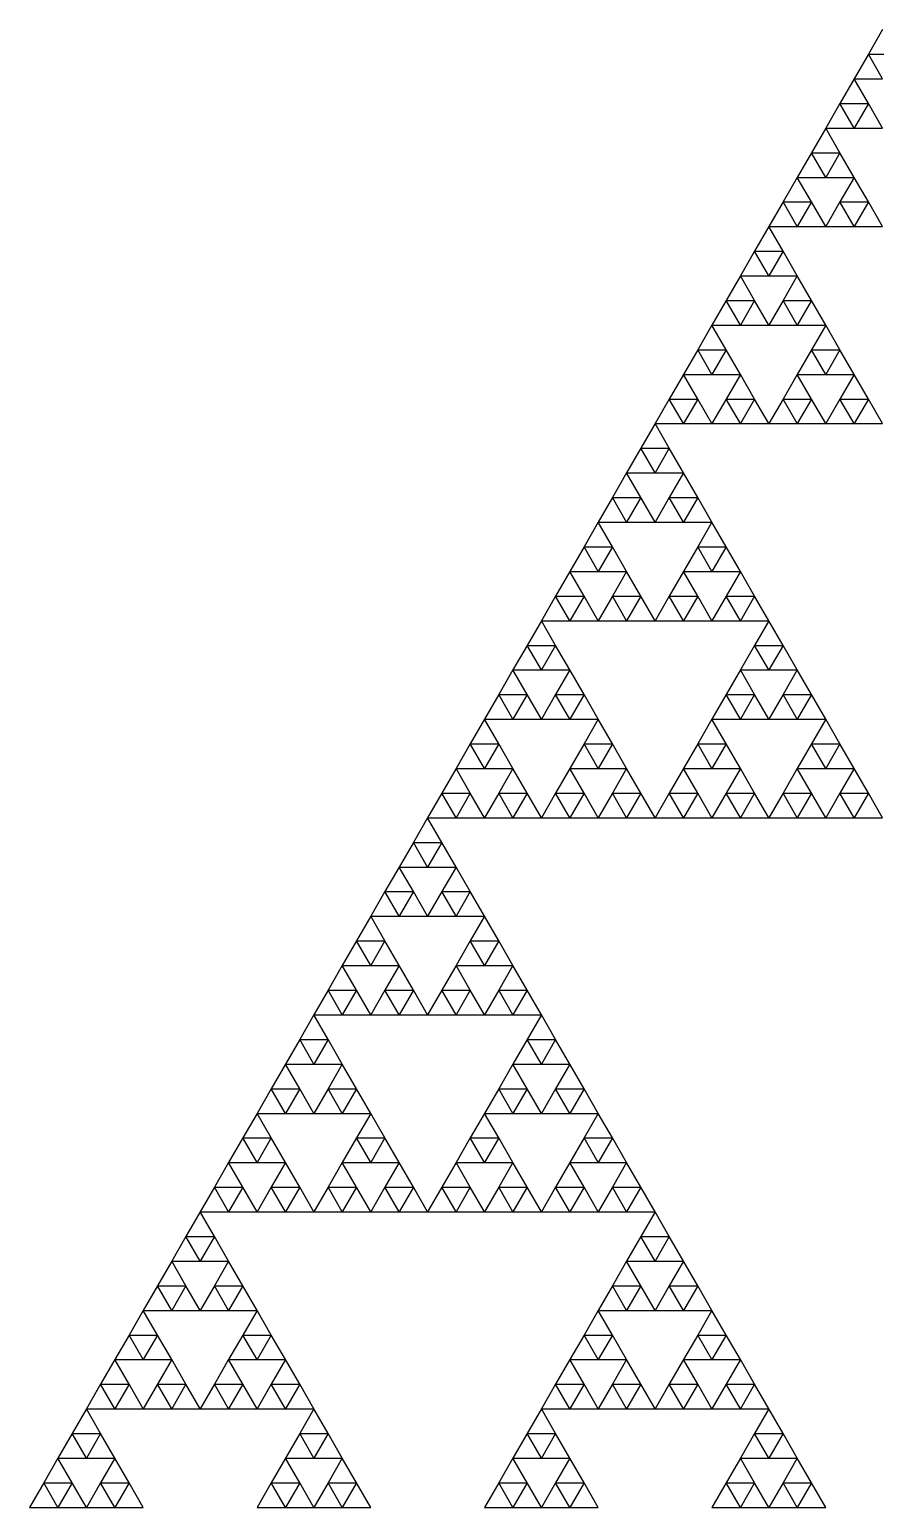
# Model space of a CAD drawing. Header units: metres. Extents: x -50 to 50, y -29 to 58.
# Drawn here: x -11.72 to -0.1, y 37.44 to 57.73 of the extents above; entities that cross this region are included whole.
import ezdxf

# ---------------------------------------------------------------- set-up
doc = ezdxf.new("R2010")
doc.units = ezdxf.units.M

msp = doc.modelspace()

# ---------------------------------------------------------------- linework, layer by layer
for p, q in [((0, 57.735), (-0.19531, 57.3967)), ((-0.19531, 57.3967), (-0.39062, 57.0584)), ((0, 57.0584), (-0.19531, 57.3967)), ((-0.19531, 57.3967), (0.19531, 57.3967)), ((-0.39062, 57.0584), (-0.58594, 56.7201)), ((-0.19531, 56.7201), (-0.39062, 57.0584)), ((-0.39062, 57.0584), (0, 57.0584)), ((-0.58594, 56.7201), (-0.78125, 56.3819)), ((-0.39062, 56.3819), (-0.58594, 56.7201)), ((-0.58594, 56.7201), (-0.19531, 56.7201)), ((-0.19531, 56.7201), (-0.39062, 56.3819)), ((0, 56.3819), (-0.19531, 56.7201)), ((-0.78125, 56.3818), (-0.97656, 56.0436)), ((-0.78125, 56.3819), (-0.39062, 56.3819)), ((-0.58594, 56.0436), (-0.78125, 56.3818)), ((-0.39062, 56.3819), (0, 56.3819)), ((-0.97656, 56.0436), (-1.17188, 55.7053)), ((-0.78125, 55.7053), (-0.97656, 56.0436)), ((-0.97656, 56.0436), (-0.58594, 56.0436)), ((-0.58594, 56.0436), (-0.78125, 55.7053)), ((-0.39062, 55.7053), (-0.58594, 56.0436)), ((-1.17188, 55.7053), (-1.36719, 55.367)), ((-0.97656, 55.367), (-1.17188, 55.7053)), ((-1.17188, 55.7053), (-0.78125, 55.7053)), ((-0.78125, 55.7053), (-0.39062, 55.7053)), ((-0.39062, 55.7053), (-0.58594, 55.367)), ((-0.19531, 55.367), (-0.39062, 55.7053)), ((-1.36719, 55.367), (-1.5625, 55.0287)), ((-1.17188, 55.0287), (-1.36719, 55.367)), ((-1.36719, 55.367), (-0.97656, 55.367)), ((-0.97656, 55.367), (-1.17188, 55.0287)), ((-0.78125, 55.0287), (-0.97656, 55.367)), ((-0.58594, 55.367), (-0.78125, 55.0287)), ((-0.39062, 55.0287), (-0.58594, 55.367)), ((-0.58594, 55.367), (-0.19531, 55.367)), ((-0.19531, 55.367), (-0.39062, 55.0287)), ((0, 55.0287), (-0.19531, 55.367)), ((-1.5625, 55.0287), (-1.75781, 54.6904)), ((-1.36719, 54.6904), (-1.5625, 55.0287)), ((-1.5625, 55.0287), (-1.17188, 55.0287)), ((-1.17188, 55.0287), (-0.78125, 55.0287)), ((-0.78125, 55.0287), (-0.39062, 55.0287)), ((-0.39062, 55.0287), (0, 55.0287)), ((-1.75781, 54.6904), (-1.95312, 54.3521)), ((-1.5625, 54.3521), (-1.75781, 54.6904)), ((-1.75781, 54.6904), (-1.36719, 54.6904)), ((-1.36719, 54.6904), (-1.5625, 54.3521)), ((-1.17188, 54.3521), (-1.36719, 54.6904)), ((-1.95312, 54.3521), (-2.14844, 54.0138)), ((-1.75781, 54.0138), (-1.95312, 54.3521)), ((-1.95312, 54.3521), (-1.5625, 54.3521)), ((-1.5625, 54.3521), (-1.17188, 54.3521)), ((-1.17188, 54.3521), (-1.36719, 54.0138)), ((-0.97656, 54.0138), (-1.17188, 54.3521)), ((-2.14844, 54.0138), (-2.34375, 53.6755)), ((-1.95312, 53.6755), (-2.14844, 54.0138)), ((-2.14844, 54.0138), (-1.75781, 54.0138)), ((-1.75781, 54.0138), (-1.95312, 53.6755)), ((-1.5625, 53.6755), (-1.75781, 54.0138)), ((-1.36719, 54.0138), (-1.5625, 53.6755)), ((-1.17188, 53.6755), (-1.36719, 54.0138)), ((-1.36719, 54.0138), (-0.97656, 54.0138)), ((-0.97656, 54.0138), (-1.17188, 53.6755)), ((-0.78125, 53.6755), (-0.97656, 54.0138)), ((-2.34375, 53.6755), (-2.53906, 53.3372)), ((-2.14844, 53.3372), (-2.34375, 53.6755)), ((-2.34375, 53.6755), (-1.95312, 53.6755)), ((-1.95312, 53.6755), (-1.5625, 53.6755)), ((-1.5625, 53.6755), (-1.17188, 53.6755)), ((-1.17188, 53.6755), (-0.78125, 53.6755)), ((-0.78125, 53.6755), (-0.97656, 53.3372)), ((-0.58594, 53.3372), (-0.78125, 53.6755)), ((-2.53906, 53.3372), (-2.73438, 52.9989)), ((-2.34375, 52.9989), (-2.53906, 53.3372)), ((-2.53906, 53.3372), (-2.14844, 53.3372)), ((-2.14844, 53.3372), (-2.34375, 52.9989)), ((-1.95312, 52.9989), (-2.14844, 53.3372)), ((-0.97656, 53.3372), (-1.17188, 52.9989)), ((-0.78125, 52.9989), (-0.97656, 53.3372)), ((-0.97656, 53.3372), (-0.58594, 53.3372)), ((-0.58594, 53.3372), (-0.78125, 52.9989)), ((-0.39062, 52.9989), (-0.58594, 53.3372)), ((-2.73438, 52.9989), (-2.92969, 52.6607)), ((-2.53906, 52.6607), (-2.73438, 52.9989)), ((-2.73438, 52.9989), (-2.34375, 52.9989)), ((-2.34375, 52.9989), (-1.95312, 52.9989)), ((-1.95312, 52.9989), (-2.14844, 52.6607)), ((-1.75781, 52.6607), (-1.95312, 52.9989)), ((-1.17188, 52.9989), (-1.36719, 52.6607)), ((-0.97656, 52.6607), (-1.17188, 52.9989)), ((-1.17188, 52.9989), (-0.78125, 52.9989)), ((-0.78125, 52.9989), (-0.39062, 52.9989)), ((-0.39062, 52.9989), (-0.58594, 52.6607)), ((-0.19531, 52.6607), (-0.39062, 52.9989)), ((-2.92969, 52.6607), (-3.125, 52.3224)), ((-2.73438, 52.3224), (-2.92969, 52.6607)), ((-2.92969, 52.6607), (-2.53906, 52.6607)), ((-2.53906, 52.6607), (-2.73438, 52.3224)), ((-2.34375, 52.3224), (-2.53906, 52.6607)), ((-2.14844, 52.6607), (-2.34375, 52.3224)), ((-1.95312, 52.3224), (-2.14844, 52.6607)), ((-2.14844, 52.6607), (-1.75781, 52.6607)), ((-1.75781, 52.6607), (-1.95312, 52.3224)), ((-1.5625, 52.3224), (-1.75781, 52.6607)), ((-1.36719, 52.6607), (-1.5625, 52.3224)), ((-1.17188, 52.3224), (-1.36719, 52.6607)), ((-1.36719, 52.6607), (-0.97656, 52.6607)), ((-0.97656, 52.6607), (-1.17188, 52.3224)), ((-0.78125, 52.3224), (-0.97656, 52.6607)), ((-0.58594, 52.6607), (-0.78125, 52.3224)), ((-0.39062, 52.3224), (-0.58594, 52.6607)), ((-0.58594, 52.6607), (-0.19531, 52.6607)), ((-0.19531, 52.6607), (-0.39062, 52.3224)), ((0, 52.3224), (-0.19531, 52.6607)), ((-3.125, 52.3224), (-3.32031, 51.9841)), ((-2.92969, 51.9841), (-3.125, 52.3224)), ((-3.125, 52.3224), (-2.73438, 52.3224)), ((-2.73438, 52.3224), (-2.34375, 52.3224)), ((-2.34375, 52.3224), (-1.95312, 52.3224)), ((-1.95312, 52.3224), (-1.5625, 52.3224)), ((-1.5625, 52.3224), (-1.17188, 52.3224)), ((-1.17188, 52.3224), (-0.78125, 52.3224)), ((-0.78125, 52.3224), (-0.39062, 52.3224)), ((-0.39062, 52.3224), (0, 52.3224)), ((-3.32031, 51.9841), (-3.51562, 51.6458)), ((-3.125, 51.6458), (-3.32031, 51.9841)), ((-3.32031, 51.9841), (-2.92969, 51.9841)), ((-2.92969, 51.9841), (-3.125, 51.6458)), ((-2.73438, 51.6458), (-2.92969, 51.9841)), ((-3.51562, 51.6458), (-3.71094, 51.3075)), ((-3.32031, 51.3075), (-3.51562, 51.6458)), ((-3.51562, 51.6458), (-3.125, 51.6458)), ((-3.125, 51.6458), (-2.73438, 51.6458)), ((-2.73438, 51.6458), (-2.92969, 51.3075)), ((-2.53906, 51.3075), (-2.73438, 51.6458)), ((-3.71094, 51.3075), (-3.90625, 50.9692)), ((-3.51562, 50.9692), (-3.71094, 51.3075)), ((-3.71094, 51.3075), (-3.32031, 51.3075)), ((-3.32031, 51.3075), (-3.51562, 50.9692)), ((-3.125, 50.9692), (-3.32031, 51.3075)), ((-2.92969, 51.3075), (-3.125, 50.9692)), ((-2.73438, 50.9692), (-2.92969, 51.3075)), ((-2.92969, 51.3075), (-2.53906, 51.3075)), ((-2.53906, 51.3075), (-2.73438, 50.9692)), ((-2.34375, 50.9692), (-2.53906, 51.3075)), ((-3.90625, 50.9692), (-4.10156, 50.6309)), ((-3.71094, 50.6309), (-3.90625, 50.9692)), ((-3.90625, 50.9692), (-3.51562, 50.9692)), ((-3.51562, 50.9692), (-3.125, 50.9692)), ((-3.125, 50.9692), (-2.73438, 50.9692)), ((-2.73438, 50.9692), (-2.34375, 50.9692)), ((-2.34375, 50.9692), (-2.53906, 50.6309)), ((-2.14844, 50.6309), (-2.34375, 50.9692)), ((-4.10156, 50.6309), (-4.29688, 50.2926)), ((-3.90625, 50.2926), (-4.10156, 50.6309)), ((-4.10156, 50.6309), (-3.71094, 50.6309)), ((-3.71094, 50.6309), (-3.90625, 50.2926)), ((-3.51562, 50.2926), (-3.71094, 50.6309)), ((-2.53906, 50.6309), (-2.73438, 50.2926)), ((-2.34375, 50.2926), (-2.53906, 50.6309)), ((-2.53906, 50.6309), (-2.14844, 50.6309)), ((-2.14844, 50.6309), (-2.34375, 50.2926)), ((-1.95312, 50.2926), (-2.14844, 50.6309)), ((-4.29688, 50.2926), (-4.49219, 49.9543)), ((-4.10156, 49.9543), (-4.29688, 50.2926)), ((-4.29688, 50.2926), (-3.90625, 50.2926)), ((-3.90625, 50.2926), (-3.51562, 50.2926)), ((-3.51562, 50.2926), (-3.71094, 49.9543)), ((-3.32031, 49.9543), (-3.51562, 50.2926)), ((-2.73438, 50.2926), (-2.92969, 49.9543)), ((-2.53906, 49.9543), (-2.73438, 50.2926)), ((-2.73438, 50.2926), (-2.34375, 50.2926)), ((-2.34375, 50.2926), (-1.95312, 50.2926)), ((-1.95312, 50.2926), (-2.14844, 49.9543)), ((-1.75781, 49.9543), (-1.95312, 50.2926)), ((-4.49219, 49.9543), (-4.6875, 49.616)), ((-4.29688, 49.616), (-4.49219, 49.9543)), ((-4.49219, 49.9543), (-4.10156, 49.9543)), ((-4.10156, 49.9543), (-4.29688, 49.616)), ((-3.90625, 49.616), (-4.10156, 49.9543)), ((-3.71094, 49.9543), (-3.90625, 49.616)), ((-3.51562, 49.616), (-3.71094, 49.9543)), ((-3.71094, 49.9543), (-3.32031, 49.9543)), ((-3.32031, 49.9543), (-3.51562, 49.616)), ((-3.125, 49.616), (-3.32031, 49.9543)), ((-2.92969, 49.9543), (-3.125, 49.616)), ((-2.73438, 49.616), (-2.92969, 49.9543)), ((-2.92969, 49.9543), (-2.53906, 49.9543)), ((-2.53906, 49.9543), (-2.73438, 49.616)), ((-2.34375, 49.616), (-2.53906, 49.9543)), ((-2.14844, 49.9543), (-2.34375, 49.616)), ((-1.95312, 49.616), (-2.14844, 49.9543)), ((-2.14844, 49.9543), (-1.75781, 49.9543)), ((-1.75781, 49.9543), (-1.95312, 49.616)), ((-1.5625, 49.616), (-1.75781, 49.9543)), ((-4.6875, 49.616), (-4.88281, 49.2777)), ((-4.49219, 49.2777), (-4.6875, 49.616)), ((-4.6875, 49.616), (-4.29688, 49.616)), ((-4.29688, 49.616), (-3.90625, 49.616)), ((-3.90625, 49.616), (-3.51562, 49.616)), ((-3.51562, 49.616), (-3.125, 49.616)), ((-3.125, 49.616), (-2.73438, 49.616)), ((-2.73438, 49.616), (-2.34375, 49.616)), ((-2.34375, 49.616), (-1.95312, 49.616)), ((-1.95312, 49.616), (-1.5625, 49.616)), ((-1.5625, 49.616), (-1.75781, 49.2777)), ((-1.36719, 49.2777), (-1.5625, 49.616)), ((-4.88281, 49.2777), (-5.07812, 48.9394)), ((-4.6875, 48.9394), (-4.88281, 49.2777)), ((-4.88281, 49.2777), (-4.49219, 49.2777)), ((-4.49219, 49.2777), (-4.6875, 48.9394)), ((-4.29688, 48.9394), (-4.49219, 49.2777)), ((-1.75781, 49.2777), (-1.95312, 48.9394)), ((-1.5625, 48.9394), (-1.75781, 49.2777)), ((-1.75781, 49.2777), (-1.36719, 49.2777)), ((-1.36719, 49.2777), (-1.5625, 48.9394)), ((-1.17188, 48.9394), (-1.36719, 49.2777)), ((-5.07812, 48.9394), (-5.27344, 48.6012)), ((-4.88281, 48.6012), (-5.07812, 48.9394)), ((-5.07812, 48.9394), (-4.6875, 48.9394)), ((-4.6875, 48.9394), (-4.29688, 48.9394)), ((-4.29688, 48.9394), (-4.49219, 48.6012)), ((-4.10156, 48.6012), (-4.29688, 48.9394)), ((-1.95312, 48.9394), (-2.14844, 48.6012)), ((-1.75781, 48.6012), (-1.95312, 48.9394)), ((-1.95312, 48.9394), (-1.5625, 48.9394)), ((-1.5625, 48.9394), (-1.17188, 48.9394)), ((-1.17188, 48.9394), (-1.36719, 48.6012)), ((-0.97656, 48.6012), (-1.17188, 48.9394)), ((-5.27344, 48.6012), (-5.46875, 48.2629)), ((-5.07812, 48.2629), (-5.27344, 48.6012)), ((-5.27344, 48.6012), (-4.88281, 48.6012)), ((-4.88281, 48.6012), (-5.07812, 48.2629)), ((-4.6875, 48.2629), (-4.88281, 48.6012)), ((-4.49219, 48.6012), (-4.6875, 48.2629)), ((-4.29688, 48.2629), (-4.49219, 48.6012)), ((-4.49219, 48.6012), (-4.10156, 48.6012)), ((-4.10156, 48.6012), (-4.29688, 48.2629)), ((-3.90625, 48.2629), (-4.10156, 48.6012)), ((-2.14844, 48.6012), (-2.34375, 48.2629)), ((-1.95312, 48.2629), (-2.14844, 48.6012)), ((-2.14844, 48.6012), (-1.75781, 48.6012)), ((-1.75781, 48.6012), (-1.95312, 48.2629)), ((-1.5625, 48.2629), (-1.75781, 48.6012)), ((-1.36719, 48.6012), (-1.5625, 48.2629)), ((-1.17188, 48.2629), (-1.36719, 48.6012)), ((-1.36719, 48.6012), (-0.97656, 48.6012)), ((-0.97656, 48.6012), (-1.17188, 48.2629)), ((-0.78125, 48.2629), (-0.97656, 48.6012)), ((-5.46875, 48.2629), (-5.66406, 47.9246)), ((-5.27344, 47.9246), (-5.46875, 48.2629)), ((-5.46875, 48.2629), (-5.07812, 48.2629)), ((-5.07812, 48.2629), (-4.6875, 48.2629)), ((-4.6875, 48.2629), (-4.29688, 48.2629)), ((-4.29688, 48.2629), (-3.90625, 48.2629)), ((-3.90625, 48.2629), (-4.10156, 47.9246)), ((-3.71094, 47.9246), (-3.90625, 48.2629)), ((-2.34375, 48.2629), (-2.53906, 47.9246)), ((-2.14844, 47.9246), (-2.34375, 48.2629)), ((-2.34375, 48.2629), (-1.95312, 48.2629)), ((-1.95312, 48.2629), (-1.5625, 48.2629)), ((-1.5625, 48.2629), (-1.17188, 48.2629)), ((-1.17188, 48.2629), (-0.78125, 48.2629)), ((-0.78125, 48.2629), (-0.97656, 47.9246)), ((-0.58594, 47.9246), (-0.78125, 48.2629)), ((-5.66406, 47.9246), (-5.85938, 47.5863)), ((-5.46875, 47.5863), (-5.66406, 47.9246)), ((-5.66406, 47.9246), (-5.27344, 47.9246)), ((-5.27344, 47.9246), (-5.46875, 47.5863)), ((-5.07812, 47.5863), (-5.27344, 47.9246)), ((-4.10156, 47.9246), (-4.29688, 47.5863)), ((-3.90625, 47.5863), (-4.10156, 47.9246)), ((-4.10156, 47.9246), (-3.71094, 47.9246)), ((-3.71094, 47.9246), (-3.90625, 47.5863)), ((-3.51562, 47.5863), (-3.71094, 47.9246)), ((-2.53906, 47.9246), (-2.73438, 47.5863)), ((-2.34375, 47.5863), (-2.53906, 47.9246)), ((-2.53906, 47.9246), (-2.14844, 47.9246)), ((-2.14844, 47.9246), (-2.34375, 47.5863)), ((-1.95312, 47.5863), (-2.14844, 47.9246)), ((-0.97656, 47.9246), (-1.17188, 47.5863)), ((-0.78125, 47.5863), (-0.97656, 47.9246)), ((-0.97656, 47.9246), (-0.58594, 47.9246)), ((-0.58594, 47.9246), (-0.78125, 47.5863)), ((-0.39062, 47.5863), (-0.58594, 47.9246)), ((-5.85938, 47.5863), (-6.05469, 47.248)), ((-5.66406, 47.248), (-5.85938, 47.5863)), ((-5.85938, 47.5863), (-5.46875, 47.5863)), ((-5.46875, 47.5863), (-5.07812, 47.5863)), ((-5.07812, 47.5863), (-5.27344, 47.248)), ((-4.88281, 47.248), (-5.07812, 47.5863)), ((-4.29688, 47.5863), (-4.49219, 47.248)), ((-4.10156, 47.248), (-4.29688, 47.5863)), ((-4.29688, 47.5863), (-3.90625, 47.5863)), ((-3.90625, 47.5863), (-3.51562, 47.5863)), ((-3.51562, 47.5863), (-3.71094, 47.248)), ((-3.32031, 47.248), (-3.51562, 47.5863)), ((-2.73438, 47.5863), (-2.92969, 47.248)), ((-2.53906, 47.248), (-2.73438, 47.5863)), ((-2.73438, 47.5863), (-2.34375, 47.5863)), ((-2.34375, 47.5863), (-1.95312, 47.5863)), ((-1.95312, 47.5863), (-2.14844, 47.248)), ((-1.75781, 47.248), (-1.95312, 47.5863)), ((-1.17188, 47.5863), (-1.36719, 47.248)), ((-0.97656, 47.248), (-1.17188, 47.5863)), ((-1.17188, 47.5863), (-0.78125, 47.5863)), ((-0.78125, 47.5863), (-0.39062, 47.5863)), ((-0.39062, 47.5863), (-0.58594, 47.248)), ((-0.19531, 47.248), (-0.39062, 47.5863)), ((-6.05469, 47.248), (-6.25, 46.9097)), ((-5.85938, 46.9097), (-6.05469, 47.248)), ((-6.05469, 47.248), (-5.66406, 47.248)), ((-5.66406, 47.248), (-5.85938, 46.9097)), ((-5.46875, 46.9097), (-5.66406, 47.248)), ((-5.27344, 47.248), (-5.46875, 46.9097)), ((-5.07812, 46.9097), (-5.27344, 47.248)), ((-5.27344, 47.248), (-4.88281, 47.248)), ((-4.88281, 47.248), (-5.07812, 46.9097)), ((-4.6875, 46.9097), (-4.88281, 47.248)), ((-4.49219, 47.248), (-4.6875, 46.9097)), ((-4.29688, 46.9097), (-4.49219, 47.248)), ((-4.49219, 47.248), (-4.10156, 47.248)), ((-4.10156, 47.248), (-4.29688, 46.9097)), ((-3.90625, 46.9097), (-4.10156, 47.248)), ((-3.71094, 47.248), (-3.90625, 46.9097)), ((-3.51562, 46.9097), (-3.71094, 47.248)), ((-3.71094, 47.248), (-3.32031, 47.248)), ((-3.32031, 47.248), (-3.51562, 46.9097)), ((-3.125, 46.9097), (-3.32031, 47.248)), ((-2.92969, 47.248), (-3.125, 46.9097)), ((-2.73438, 46.9097), (-2.92969, 47.248)), ((-2.92969, 47.248), (-2.53906, 47.248)), ((-2.53906, 47.248), (-2.73438, 46.9097)), ((-2.34375, 46.9097), (-2.53906, 47.248)), ((-2.14844, 47.248), (-2.34375, 46.9097)), ((-1.95312, 46.9097), (-2.14844, 47.248)), ((-2.14844, 47.248), (-1.75781, 47.248)), ((-1.75781, 47.248), (-1.95312, 46.9097)), ((-1.5625, 46.9097), (-1.75781, 47.248)), ((-1.36719, 47.248), (-1.5625, 46.9097)), ((-1.17188, 46.9097), (-1.36719, 47.248)), ((-1.36719, 47.248), (-0.97656, 47.248)), ((-0.97656, 47.248), (-1.17188, 46.9097)), ((-0.78125, 46.9097), (-0.97656, 47.248)), ((-0.58594, 47.248), (-0.78125, 46.9097)), ((-0.39062, 46.9097), (-0.58594, 47.248)), ((-0.58594, 47.248), (-0.19531, 47.248)), ((-0.19531, 47.248), (-0.39062, 46.9097)), ((0, 46.9097), (-0.19531, 47.248)), ((-6.25, 46.9097), (-6.44531, 46.5714)), ((-6.05469, 46.5714), (-6.25, 46.9097)), ((-6.25, 46.9097), (-5.85938, 46.9097)), ((-5.85938, 46.9097), (-5.46875, 46.9097)), ((-5.46875, 46.9097), (-5.07812, 46.9097)), ((-5.07812, 46.9097), (-4.6875, 46.9097)), ((-4.6875, 46.9097), (-4.29688, 46.9097)), ((-4.29688, 46.9097), (-3.90625, 46.9097)), ((-3.90625, 46.9097), (-3.51562, 46.9097)), ((-3.51562, 46.9097), (-3.125, 46.9097)), ((-3.125, 46.9097), (-2.73438, 46.9097)), ((-2.73438, 46.9097), (-2.34375, 46.9097)), ((-2.34375, 46.9097), (-1.95312, 46.9097)), ((-1.95312, 46.9097), (-1.5625, 46.9097)), ((-1.5625, 46.9097), (-1.17188, 46.9097)), ((-1.17188, 46.9097), (-0.78125, 46.9097)), ((-0.78125, 46.9097), (-0.39062, 46.9097)), ((-0.39062, 46.9097), (0, 46.9097)), ((-6.44531, 46.5714), (-6.64062, 46.2331)), ((-6.25, 46.2331), (-6.44531, 46.5714)), ((-6.44531, 46.5714), (-6.05469, 46.5714)), ((-6.05469, 46.5714), (-6.25, 46.2331)), ((-5.85938, 46.2331), (-6.05469, 46.5714)), ((-6.64062, 46.2331), (-6.83594, 45.8948)), ((-6.44531, 45.8948), (-6.64062, 46.2331)), ((-6.64062, 46.2331), (-6.25, 46.2331)), ((-6.25, 46.2331), (-5.85938, 46.2331)), ((-5.85938, 46.2331), (-6.05469, 45.8948)), ((-5.66406, 45.8948), (-5.85938, 46.2331)), ((-6.83594, 45.8948), (-7.03125, 45.5565)), ((-6.64062, 45.5565), (-6.83594, 45.8948)), ((-6.83594, 45.8948), (-6.44531, 45.8948)), ((-6.44531, 45.8948), (-6.64062, 45.5565)), ((-6.25, 45.5565), (-6.44531, 45.8948)), ((-6.05469, 45.8948), (-6.25, 45.5565)), ((-5.85938, 45.5565), (-6.05469, 45.8948)), ((-6.05469, 45.8948), (-5.66406, 45.8948)), ((-5.66406, 45.8948), (-5.85938, 45.5565)), ((-5.46875, 45.5565), (-5.66406, 45.8948)), ((-7.03125, 45.5565), (-7.22656, 45.2182)), ((-6.83594, 45.2182), (-7.03125, 45.5565)), ((-7.03125, 45.5565), (-6.64062, 45.5565)), ((-6.64062, 45.5565), (-6.25, 45.5565)), ((-6.25, 45.5565), (-5.85938, 45.5565)), ((-5.85938, 45.5565), (-5.46875, 45.5565)), ((-5.46875, 45.5565), (-5.66406, 45.2182)), ((-5.27344, 45.2182), (-5.46875, 45.5565)), ((-7.22656, 45.2182), (-7.42188, 44.88)), ((-7.03125, 44.88), (-7.22656, 45.2182)), ((-7.22656, 45.2182), (-6.83594, 45.2182)), ((-6.83594, 45.2182), (-7.03125, 44.88)), ((-6.64062, 44.88), (-6.83594, 45.2182)), ((-5.66406, 45.2182), (-5.85938, 44.88)), ((-5.46875, 44.88), (-5.66406, 45.2182)), ((-5.66406, 45.2182), (-5.27344, 45.2182)), ((-5.27344, 45.2182), (-5.46875, 44.88)), ((-5.07812, 44.88), (-5.27344, 45.2182)), ((-7.42188, 44.88), (-7.61719, 44.5417)), ((-7.22656, 44.5417), (-7.42188, 44.88)), ((-7.42188, 44.88), (-7.03125, 44.88)), ((-7.03125, 44.88), (-6.64062, 44.88)), ((-6.64062, 44.88), (-6.83594, 44.5417)), ((-6.44531, 44.5417), (-6.64062, 44.88)), ((-5.85938, 44.88), (-6.05469, 44.5417)), ((-5.66406, 44.5417), (-5.85938, 44.88)), ((-5.85938, 44.88), (-5.46875, 44.88)), ((-5.46875, 44.88), (-5.07812, 44.88)), ((-5.07812, 44.88), (-5.27344, 44.5417)), ((-4.88281, 44.5417), (-5.07812, 44.88)), ((-7.61719, 44.5417), (-7.8125, 44.2034)), ((-7.42188, 44.2034), (-7.61719, 44.5417)), ((-7.61719, 44.5417), (-7.22656, 44.5417)), ((-7.22656, 44.5417), (-7.42188, 44.2034)), ((-7.03125, 44.2034), (-7.22656, 44.5417)), ((-6.83594, 44.5417), (-7.03125, 44.2034)), ((-6.64062, 44.2034), (-6.83594, 44.5417)), ((-6.83594, 44.5417), (-6.44531, 44.5417)), ((-6.44531, 44.5417), (-6.64062, 44.2034)), ((-6.25, 44.2034), (-6.44531, 44.5417)), ((-6.05469, 44.5417), (-6.25, 44.2034)), ((-5.85938, 44.2034), (-6.05469, 44.5417)), ((-6.05469, 44.5417), (-5.66406, 44.5417)), ((-5.66406, 44.5417), (-5.85938, 44.2034)), ((-5.46875, 44.2034), (-5.66406, 44.5417)), ((-5.27344, 44.5417), (-5.46875, 44.2034)), ((-5.07812, 44.2034), (-5.27344, 44.5417)), ((-5.27344, 44.5417), (-4.88281, 44.5417)), ((-4.88281, 44.5417), (-5.07812, 44.2034)), ((-4.6875, 44.2034), (-4.88281, 44.5417)), ((-7.8125, 44.2034), (-8.00781, 43.8651)), ((-7.61719, 43.8651), (-7.8125, 44.2034)), ((-7.8125, 44.2034), (-7.42188, 44.2034)), ((-7.42188, 44.2034), (-7.03125, 44.2034)), ((-7.03125, 44.2034), (-6.64062, 44.2034)), ((-6.64062, 44.2034), (-6.25, 44.2034)), ((-6.25, 44.2034), (-5.85938, 44.2034)), ((-5.85938, 44.2034), (-5.46875, 44.2034)), ((-5.46875, 44.2034), (-5.07812, 44.2034)), ((-5.07812, 44.2034), (-4.6875, 44.2034)), ((-4.6875, 44.2034), (-4.88281, 43.8651)), ((-4.49219, 43.8651), (-4.6875, 44.2034)), ((-8.00781, 43.8651), (-8.20312, 43.5268)), ((-7.8125, 43.5268), (-8.00781, 43.8651)), ((-8.00781, 43.8651), (-7.61719, 43.8651)), ((-7.61719, 43.8651), (-7.8125, 43.5268)), ((-7.42188, 43.5268), (-7.61719, 43.8651)), ((-4.88281, 43.8651), (-5.07812, 43.5268)), ((-4.6875, 43.5268), (-4.88281, 43.8651)), ((-4.88281, 43.8651), (-4.49219, 43.8651)), ((-4.49219, 43.8651), (-4.6875, 43.5268)), ((-4.29688, 43.5268), (-4.49219, 43.8651)), ((-8.20312, 43.5268), (-8.39844, 43.1885)), ((-8.00781, 43.1885), (-8.20312, 43.5268)), ((-8.20312, 43.5268), (-7.8125, 43.5268)), ((-7.8125, 43.5268), (-7.42188, 43.5268)), ((-7.42188, 43.5268), (-7.61719, 43.1885)), ((-7.22656, 43.1885), (-7.42188, 43.5268)), ((-5.07812, 43.5268), (-5.27344, 43.1885)), ((-4.88281, 43.1885), (-5.07812, 43.5268)), ((-5.07812, 43.5268), (-4.6875, 43.5268)), ((-4.6875, 43.5268), (-4.29688, 43.5268)), ((-4.29688, 43.5268), (-4.49219, 43.1885)), ((-4.10156, 43.1885), (-4.29688, 43.5268)), ((-8.39844, 43.1885), (-8.59375, 42.8502)), ((-8.20312, 42.8502), (-8.39844, 43.1885)), ((-8.39844, 43.1885), (-8.00781, 43.1885)), ((-8.00781, 43.1885), (-8.20312, 42.8502)), ((-7.8125, 42.8502), (-8.00781, 43.1885)), ((-7.61719, 43.1885), (-7.8125, 42.8502)), ((-7.42188, 42.8502), (-7.61719, 43.1885)), ((-7.61719, 43.1885), (-7.22656, 43.1885)), ((-7.22656, 43.1885), (-7.42188, 42.8502)), ((-7.03125, 42.8502), (-7.22656, 43.1885)), ((-5.27344, 43.1885), (-5.46875, 42.8502)), ((-5.07812, 42.8502), (-5.27344, 43.1885)), ((-5.27344, 43.1885), (-4.88281, 43.1885)), ((-4.88281, 43.1885), (-5.07812, 42.8502)), ((-4.6875, 42.8502), (-4.88281, 43.1885)), ((-4.49219, 43.1885), (-4.6875, 42.8502)), ((-4.29688, 42.8502), (-4.49219, 43.1885)), ((-4.49219, 43.1885), (-4.10156, 43.1885)), ((-4.10156, 43.1885), (-4.29688, 42.8502)), ((-3.90625, 42.8502), (-4.10156, 43.1885)), ((-8.59375, 42.8502), (-8.78906, 42.5119)), ((-8.39844, 42.5119), (-8.59375, 42.8502)), ((-8.59375, 42.8502), (-8.20312, 42.8502)), ((-8.20312, 42.8502), (-7.8125, 42.8502)), ((-7.8125, 42.8502), (-7.42188, 42.8502)), ((-7.42188, 42.8502), (-7.03125, 42.8502)), ((-7.03125, 42.8502), (-7.22656, 42.5119)), ((-6.83594, 42.5119), (-7.03125, 42.8502)), ((-5.46875, 42.8502), (-5.66406, 42.5119)), ((-5.27344, 42.5119), (-5.46875, 42.8502)), ((-5.46875, 42.8502), (-5.07812, 42.8502)), ((-5.07812, 42.8502), (-4.6875, 42.8502)), ((-4.6875, 42.8502), (-4.29688, 42.8502)), ((-4.29688, 42.8502), (-3.90625, 42.8502)), ((-3.90625, 42.8502), (-4.10156, 42.5119)), ((-3.71094, 42.5119), (-3.90625, 42.8502)), ((-8.78906, 42.5119), (-8.98438, 42.1736)), ((-8.59375, 42.1736), (-8.78906, 42.5119)), ((-8.78906, 42.5119), (-8.39844, 42.5119)), ((-8.39844, 42.5119), (-8.59375, 42.1736)), ((-8.20312, 42.1736), (-8.39844, 42.5119)), ((-7.22656, 42.5119), (-7.42188, 42.1736)), ((-7.03125, 42.1736), (-7.22656, 42.5119)), ((-7.22656, 42.5119), (-6.83594, 42.5119)), ((-6.83594, 42.5119), (-7.03125, 42.1736)), ((-6.64062, 42.1736), (-6.83594, 42.5119)), ((-5.66406, 42.5119), (-5.85938, 42.1736)), ((-5.46875, 42.1736), (-5.66406, 42.5119)), ((-5.66406, 42.5119), (-5.27344, 42.5119)), ((-5.27344, 42.5119), (-5.46875, 42.1736)), ((-5.07812, 42.1736), (-5.27344, 42.5119)), ((-4.10156, 42.5119), (-4.29688, 42.1736)), ((-3.90625, 42.1736), (-4.10156, 42.5119)), ((-4.10156, 42.5119), (-3.71094, 42.5119)), ((-3.71094, 42.5119), (-3.90625, 42.1736)), ((-3.51562, 42.1736), (-3.71094, 42.5119)), ((-8.98438, 42.1736), (-9.17969, 41.8353)), ((-8.78906, 41.8353), (-8.98438, 42.1736)), ((-8.98438, 42.1736), (-8.59375, 42.1736)), ((-8.59375, 42.1736), (-8.20312, 42.1736)), ((-8.20312, 42.1736), (-8.39844, 41.8353)), ((-8.00781, 41.8353), (-8.20312, 42.1736)), ((-7.42188, 42.1736), (-7.61719, 41.8353)), ((-7.22656, 41.8353), (-7.42188, 42.1736)), ((-7.42188, 42.1736), (-7.03125, 42.1736)), ((-7.03125, 42.1736), (-6.64062, 42.1736)), ((-6.64062, 42.1736), (-6.83594, 41.8353)), ((-6.44531, 41.8353), (-6.64062, 42.1736)), ((-5.85938, 42.1736), (-6.05469, 41.8353)), ((-5.66406, 41.8353), (-5.85938, 42.1736)), ((-5.85938, 42.1736), (-5.46875, 42.1736)), ((-5.46875, 42.1736), (-5.07812, 42.1736)), ((-5.07812, 42.1736), (-5.27344, 41.8353)), ((-4.88281, 41.8353), (-5.07812, 42.1736)), ((-4.29688, 42.1736), (-4.49219, 41.8353)), ((-4.10156, 41.8353), (-4.29688, 42.1736)), ((-4.29688, 42.1736), (-3.90625, 42.1736)), ((-3.90625, 42.1736), (-3.51562, 42.1736)), ((-3.51562, 42.1736), (-3.71094, 41.8353)), ((-3.32031, 41.8353), (-3.51562, 42.1736)), ((-9.17969, 41.8353), (-9.375, 41.497)), ((-8.98438, 41.497), (-9.17969, 41.8353)), ((-9.17969, 41.8353), (-8.78906, 41.8353)), ((-8.78906, 41.8353), (-8.98438, 41.497)), ((-8.59375, 41.497), (-8.78906, 41.8353)), ((-8.39844, 41.8353), (-8.59375, 41.497)), ((-8.20312, 41.497), (-8.39844, 41.8353)), ((-8.39844, 41.8353), (-8.00781, 41.8353)), ((-8.00781, 41.8353), (-8.20312, 41.497)), ((-7.8125, 41.497), (-8.00781, 41.8353)), ((-7.61719, 41.8353), (-7.8125, 41.497)), ((-7.42188, 41.497), (-7.61719, 41.8353)), ((-7.61719, 41.8353), (-7.22656, 41.8353)), ((-7.22656, 41.8353), (-7.42188, 41.497)), ((-7.03125, 41.497), (-7.22656, 41.8353)), ((-6.83594, 41.8353), (-7.03125, 41.497)), ((-6.64062, 41.497), (-6.83594, 41.8353)), ((-6.83594, 41.8353), (-6.44531, 41.8353)), ((-6.44531, 41.8353), (-6.64062, 41.497)), ((-6.25, 41.497), (-6.44531, 41.8353)), ((-6.05469, 41.8353), (-6.25, 41.497)), ((-5.85938, 41.497), (-6.05469, 41.8353)), ((-6.05469, 41.8353), (-5.66406, 41.8353)), ((-5.66406, 41.8353), (-5.85938, 41.497)), ((-5.46875, 41.497), (-5.66406, 41.8353)), ((-5.27344, 41.8353), (-5.46875, 41.497)), ((-5.07812, 41.497), (-5.27344, 41.8353)), ((-5.27344, 41.8353), (-4.88281, 41.8353)), ((-4.88281, 41.8353), (-5.07812, 41.497)), ((-4.6875, 41.497), (-4.88281, 41.8353)), ((-4.49219, 41.8353), (-4.6875, 41.497)), ((-4.29688, 41.497), (-4.49219, 41.8353)), ((-4.49219, 41.8353), (-4.10156, 41.8353)), ((-4.10156, 41.8353), (-4.29688, 41.497)), ((-3.90625, 41.497), (-4.10156, 41.8353)), ((-3.71094, 41.8353), (-3.90625, 41.497)), ((-3.51562, 41.497), (-3.71094, 41.8353)), ((-3.71094, 41.8353), (-3.32031, 41.8353)), ((-3.32031, 41.8353), (-3.51562, 41.497)), ((-3.125, 41.497), (-3.32031, 41.8353)), ((-9.375, 41.497), (-9.57031, 41.1587)), ((-9.17969, 41.1587), (-9.375, 41.497)), ((-9.375, 41.497), (-8.98438, 41.497)), ((-8.98438, 41.497), (-8.59375, 41.497)), ((-8.59375, 41.497), (-8.20312, 41.497)), ((-8.20312, 41.497), (-7.8125, 41.497)), ((-7.8125, 41.497), (-7.42188, 41.497)), ((-7.42188, 41.497), (-7.03125, 41.497)), ((-7.03125, 41.497), (-6.64062, 41.497)), ((-6.64062, 41.497), (-6.25, 41.497)), ((-6.25, 41.497), (-5.85938, 41.497)), ((-5.85938, 41.497), (-5.46875, 41.497)), ((-5.46875, 41.497), (-5.07812, 41.497)), ((-5.07812, 41.497), (-4.6875, 41.497)), ((-4.6875, 41.497), (-4.29688, 41.497)), ((-4.29688, 41.497), (-3.90625, 41.497)), ((-3.90625, 41.497), (-3.51562, 41.497)), ((-3.51562, 41.497), (-3.125, 41.497)), ((-3.125, 41.497), (-3.32031, 41.1587)), ((-2.92969, 41.1587), (-3.125, 41.497)), ((-9.57031, 41.1587), (-9.76562, 40.8205)), ((-9.375, 40.8205), (-9.57031, 41.1587)), ((-9.57031, 41.1587), (-9.17969, 41.1587)), ((-9.17969, 41.1587), (-9.375, 40.8205)), ((-8.98438, 40.8205), (-9.17969, 41.1587)), ((-3.32031, 41.1587), (-3.51562, 40.8205)), ((-3.125, 40.8205), (-3.32031, 41.1587)), ((-3.32031, 41.1587), (-2.92969, 41.1587)), ((-2.92969, 41.1587), (-3.125, 40.8205)), ((-2.73438, 40.8205), (-2.92969, 41.1587)), ((-9.76562, 40.8205), (-9.96094, 40.4822)), ((-9.57031, 40.4822), (-9.76562, 40.8205)), ((-9.76562, 40.8205), (-9.375, 40.8205)), ((-9.375, 40.8205), (-8.98438, 40.8205)), ((-8.98438, 40.8205), (-9.17969, 40.4822)), ((-8.78906, 40.4822), (-8.98438, 40.8205)), ((-3.51562, 40.8205), (-3.71094, 40.4822)), ((-3.32031, 40.4822), (-3.51562, 40.8205)), ((-3.51562, 40.8205), (-3.125, 40.8205)), ((-3.125, 40.8205), (-2.73438, 40.8205)), ((-2.73438, 40.8205), (-2.92969, 40.4822)), ((-2.53906, 40.4822), (-2.73438, 40.8205)), ((-9.96094, 40.4822), (-10.1562, 40.1439)), ((-9.76562, 40.1439), (-9.96094, 40.4822)), ((-9.96094, 40.4822), (-9.57031, 40.4822)), ((-9.57031, 40.4822), (-9.76562, 40.1439)), ((-9.375, 40.1439), (-9.57031, 40.4822)), ((-9.17969, 40.4822), (-9.375, 40.1439)), ((-8.98438, 40.1439), (-9.17969, 40.4822)), ((-9.17969, 40.4822), (-8.78906, 40.4822)), ((-8.78906, 40.4822), (-8.98438, 40.1439)), ((-8.59375, 40.1439), (-8.78906, 40.4822)), ((-3.71094, 40.4822), (-3.90625, 40.1439)), ((-3.51562, 40.1439), (-3.71094, 40.4822)), ((-3.71094, 40.4822), (-3.32031, 40.4822)), ((-3.32031, 40.4822), (-3.51562, 40.1439)), ((-3.125, 40.1439), (-3.32031, 40.4822)), ((-2.92969, 40.4822), (-3.125, 40.1439)), ((-2.73438, 40.1439), (-2.92969, 40.4822)), ((-2.92969, 40.4822), (-2.53906, 40.4822)), ((-2.53906, 40.4822), (-2.73438, 40.1439)), ((-2.34375, 40.1439), (-2.53906, 40.4822)), ((-10.1562, 40.1439), (-10.3516, 39.8056)), ((-9.96094, 39.8056), (-10.1562, 40.1439)), ((-10.1562, 40.1439), (-9.76562, 40.1439)), ((-9.76562, 40.1439), (-9.375, 40.1439)), ((-9.375, 40.1439), (-8.98438, 40.1439)), ((-8.98438, 40.1439), (-8.59375, 40.1439)), ((-8.59375, 40.1439), (-8.78906, 39.8056)), ((-8.39844, 39.8056), (-8.59375, 40.1439)), ((-3.90625, 40.1439), (-4.10156, 39.8056)), ((-3.71094, 39.8056), (-3.90625, 40.1439)), ((-3.90625, 40.1439), (-3.51562, 40.1439)), ((-3.51562, 40.1439), (-3.125, 40.1439)), ((-3.125, 40.1439), (-2.73438, 40.1439)), ((-2.73438, 40.1439), (-2.34375, 40.1439)), ((-2.34375, 40.1439), (-2.53906, 39.8056)), ((-2.14844, 39.8056), (-2.34375, 40.1439)), ((-10.3516, 39.8056), (-10.5469, 39.4673)), ((-10.1562, 39.4673), (-10.3516, 39.8056)), ((-10.3516, 39.8056), (-9.96094, 39.8056)), ((-9.96094, 39.8056), (-10.1562, 39.4673)), ((-9.76562, 39.4673), (-9.96094, 39.8056)), ((-8.78906, 39.8056), (-8.98438, 39.4673)), ((-8.59375, 39.4673), (-8.78906, 39.8056)), ((-8.78906, 39.8056), (-8.39844, 39.8056)), ((-8.39844, 39.8056), (-8.59375, 39.4673)), ((-8.20312, 39.4673), (-8.39844, 39.8056)), ((-4.10156, 39.8056), (-4.29688, 39.4673)), ((-3.90625, 39.4673), (-4.10156, 39.8056)), ((-4.10156, 39.8056), (-3.71094, 39.8056)), ((-3.71094, 39.8056), (-3.90625, 39.4673)), ((-3.51562, 39.4673), (-3.71094, 39.8056)), ((-2.53906, 39.8056), (-2.73438, 39.4673)), ((-2.34375, 39.4673), (-2.53906, 39.8056)), ((-2.53906, 39.8056), (-2.14844, 39.8056)), ((-2.14844, 39.8056), (-2.34375, 39.4673)), ((-1.95312, 39.4673), (-2.14844, 39.8056)), ((-10.5469, 39.4673), (-10.7422, 39.129)), ((-10.3516, 39.129), (-10.5469, 39.4673)), ((-10.5469, 39.4673), (-10.1562, 39.4673)), ((-10.1562, 39.4673), (-9.76562, 39.4673)), ((-9.76562, 39.4673), (-9.96094, 39.129)), ((-9.57031, 39.129), (-9.76562, 39.4673)), ((-8.98438, 39.4673), (-9.17969, 39.129)), ((-8.78906, 39.129), (-8.98438, 39.4673)), ((-8.98438, 39.4673), (-8.59375, 39.4673)), ((-8.59375, 39.4673), (-8.20312, 39.4673)), ((-8.20312, 39.4673), (-8.39844, 39.129)), ((-8.00781, 39.129), (-8.20312, 39.4673)), ((-4.29688, 39.4673), (-4.49219, 39.129)), ((-4.10156, 39.129), (-4.29688, 39.4673)), ((-4.29688, 39.4673), (-3.90625, 39.4673)), ((-3.90625, 39.4673), (-3.51562, 39.4673)), ((-3.51562, 39.4673), (-3.71094, 39.129)), ((-3.32031, 39.129), (-3.51562, 39.4673)), ((-2.73438, 39.4673), (-2.92969, 39.129)), ((-2.53906, 39.129), (-2.73438, 39.4673)), ((-2.73438, 39.4673), (-2.34375, 39.4673)), ((-2.34375, 39.4673), (-1.95312, 39.4673)), ((-1.95312, 39.4673), (-2.14844, 39.129)), ((-1.75781, 39.129), (-1.95312, 39.4673)), ((-10.7422, 39.129), (-10.9375, 38.7907)), ((-10.5469, 38.7907), (-10.7422, 39.129)), ((-10.7422, 39.129), (-10.3516, 39.129)), ((-10.3516, 39.129), (-10.5469, 38.7907)), ((-10.1562, 38.7907), (-10.3516, 39.129)), ((-9.96094, 39.129), (-10.1562, 38.7907)), ((-9.76562, 38.7907), (-9.96094, 39.129)), ((-9.96094, 39.129), (-9.57031, 39.129)), ((-9.57031, 39.129), (-9.76562, 38.7907)), ((-9.375, 38.7907), (-9.57031, 39.129)), ((-9.17969, 39.129), (-9.375, 38.7907)), ((-8.98438, 38.7907), (-9.17969, 39.129)), ((-9.17969, 39.129), (-8.78906, 39.129)), ((-8.78906, 39.129), (-8.98438, 38.7907)), ((-8.59375, 38.7907), (-8.78906, 39.129)), ((-8.39844, 39.129), (-8.59375, 38.7907)), ((-8.20312, 38.7907), (-8.39844, 39.129)), ((-8.39844, 39.129), (-8.00781, 39.129)), ((-8.00781, 39.129), (-8.20312, 38.7907)), ((-7.8125, 38.7907), (-8.00781, 39.129)), ((-4.49219, 39.129), (-4.6875, 38.7907)), ((-4.29688, 38.7907), (-4.49219, 39.129)), ((-4.49219, 39.129), (-4.10156, 39.129)), ((-4.10156, 39.129), (-4.29688, 38.7907)), ((-3.90625, 38.7907), (-4.10156, 39.129)), ((-3.71094, 39.129), (-3.90625, 38.7907)), ((-3.51562, 38.7907), (-3.71094, 39.129)), ((-3.71094, 39.129), (-3.32031, 39.129)), ((-3.32031, 39.129), (-3.51562, 38.7907)), ((-3.125, 38.7907), (-3.32031, 39.129)), ((-2.92969, 39.129), (-3.125, 38.7907)), ((-2.73438, 38.7907), (-2.92969, 39.129)), ((-2.92969, 39.129), (-2.53906, 39.129)), ((-2.53906, 39.129), (-2.73438, 38.7907)), ((-2.34375, 38.7907), (-2.53906, 39.129)), ((-2.14844, 39.129), (-2.34375, 38.7907)), ((-1.95312, 38.7907), (-2.14844, 39.129)), ((-2.14844, 39.129), (-1.75781, 39.129)), ((-1.75781, 39.129), (-1.95312, 38.7907)), ((-1.5625, 38.7907), (-1.75781, 39.129)), ((-10.9375, 38.7907), (-11.1328, 38.4524)), ((-10.7422, 38.4524), (-10.9375, 38.7907)), ((-10.9375, 38.7907), (-10.5469, 38.7907)), ((-10.5469, 38.7907), (-10.1562, 38.7907)), ((-10.1562, 38.7907), (-9.76562, 38.7907)), ((-9.76562, 38.7907), (-9.375, 38.7907)), ((-9.375, 38.7907), (-8.98438, 38.7907)), ((-8.98438, 38.7907), (-8.59375, 38.7907)), ((-8.59375, 38.7907), (-8.20312, 38.7907)), ((-8.20312, 38.7907), (-7.8125, 38.7907)), ((-7.8125, 38.7907), (-8.00781, 38.4524)), ((-7.61719, 38.4524), (-7.8125, 38.7907)), ((-4.6875, 38.7907), (-4.88281, 38.4524)), ((-4.49219, 38.4524), (-4.6875, 38.7907)), ((-4.6875, 38.7907), (-4.29688, 38.7907)), ((-4.29688, 38.7907), (-3.90625, 38.7907)), ((-3.90625, 38.7907), (-3.51562, 38.7907)), ((-3.51562, 38.7907), (-3.125, 38.7907)), ((-3.125, 38.7907), (-2.73438, 38.7907)), ((-2.73438, 38.7907), (-2.34375, 38.7907)), ((-2.34375, 38.7907), (-1.95312, 38.7907)), ((-1.95312, 38.7907), (-1.5625, 38.7907)), ((-1.5625, 38.7907), (-1.75781, 38.4524)), ((-1.36719, 38.4524), (-1.5625, 38.7907)), ((-11.1328, 38.4524), (-11.3281, 38.1141)), ((-10.9375, 38.1141), (-11.1328, 38.4524)), ((-11.1328, 38.4524), (-10.7422, 38.4524)), ((-10.7422, 38.4524), (-10.9375, 38.1141)), ((-10.5469, 38.1141), (-10.7422, 38.4524)), ((-8.00781, 38.4524), (-8.20312, 38.1141)), ((-7.8125, 38.1141), (-8.00781, 38.4524)), ((-8.00781, 38.4524), (-7.61719, 38.4524)), ((-7.61719, 38.4524), (-7.8125, 38.1141)), ((-7.42188, 38.1141), (-7.61719, 38.4524)), ((-4.88281, 38.4524), (-5.07812, 38.1141)), ((-4.6875, 38.1141), (-4.88281, 38.4524)), ((-4.88281, 38.4524), (-4.49219, 38.4524)), ((-4.49219, 38.4524), (-4.6875, 38.1141)), ((-4.29688, 38.1141), (-4.49219, 38.4524)), ((-1.75781, 38.4524), (-1.95312, 38.1141)), ((-1.5625, 38.1141), (-1.75781, 38.4524)), ((-1.75781, 38.4524), (-1.36719, 38.4524)), ((-1.36719, 38.4524), (-1.5625, 38.1141)), ((-1.17188, 38.1141), (-1.36719, 38.4524)), ((-11.3281, 38.1141), (-11.5234, 37.7758)), ((-11.1328, 37.7758), (-11.3281, 38.1141)), ((-11.3281, 38.1141), (-10.9375, 38.1141)), ((-10.9375, 38.1141), (-10.5469, 38.1141)), ((-10.5469, 38.1141), (-10.7422, 37.7758)), ((-10.3516, 37.7758), (-10.5469, 38.1141)), ((-8.20312, 38.1141), (-8.39844, 37.7758)), ((-8.00781, 37.7758), (-8.20312, 38.1141)), ((-8.20312, 38.1141), (-7.8125, 38.1141)), ((-7.8125, 38.1141), (-7.42188, 38.1141)), ((-7.42188, 38.1141), (-7.61719, 37.7758)), ((-7.22656, 37.7758), (-7.42188, 38.1141)), ((-5.07812, 38.1141), (-5.27344, 37.7758)), ((-4.88281, 37.7758), (-5.07812, 38.1141)), ((-5.07812, 38.1141), (-4.6875, 38.1141)), ((-4.6875, 38.1141), (-4.29688, 38.1141)), ((-4.29688, 38.1141), (-4.49219, 37.7758)), ((-4.10156, 37.7758), (-4.29688, 38.1141)), ((-1.95312, 38.1141), (-2.14844, 37.7758)), ((-1.75781, 37.7758), (-1.95312, 38.1141)), ((-1.95312, 38.1141), (-1.5625, 38.1141)), ((-1.5625, 38.1141), (-1.17188, 38.1141)), ((-1.17188, 38.1141), (-1.36719, 37.7758)), ((-0.97656, 37.7758), (-1.17188, 38.1141)), ((-11.5234, 37.7758), (-11.7188, 37.4376)), ((-11.3281, 37.4376), (-11.5234, 37.7758)), ((-11.5234, 37.7758), (-11.1328, 37.7758)), ((-11.1328, 37.7758), (-11.3281, 37.4376)), ((-10.9375, 37.4376), (-11.1328, 37.7758)), ((-10.7422, 37.7758), (-10.9375, 37.4376)), ((-10.5469, 37.4376), (-10.7422, 37.7758)), ((-10.7422, 37.7758), (-10.3516, 37.7758)), ((-10.3516, 37.7758), (-10.5469, 37.4376)), ((-10.1562, 37.4376), (-10.3516, 37.7758)), ((-8.39844, 37.7758), (-8.59375, 37.4376)), ((-8.20312, 37.4376), (-8.39844, 37.7758)), ((-8.39844, 37.7758), (-8.00781, 37.7758)), ((-8.00781, 37.7758), (-8.20312, 37.4376)), ((-7.8125, 37.4376), (-8.00781, 37.7758)), ((-7.61719, 37.7758), (-7.8125, 37.4376)), ((-7.42188, 37.4376), (-7.61719, 37.7758)), ((-7.61719, 37.7758), (-7.22656, 37.7758)), ((-7.22656, 37.7758), (-7.42188, 37.4376)), ((-7.03125, 37.4376), (-7.22656, 37.7758)), ((-5.27344, 37.7758), (-5.46875, 37.4376)), ((-5.07812, 37.4376), (-5.27344, 37.7758)), ((-5.27344, 37.7758), (-4.88281, 37.7758)), ((-4.88281, 37.7758), (-5.07812, 37.4376)), ((-4.6875, 37.4376), (-4.88281, 37.7758)), ((-4.49219, 37.7758), (-4.6875, 37.4376)), ((-4.29688, 37.4376), (-4.49219, 37.7758)), ((-4.49219, 37.7758), (-4.10156, 37.7758)), ((-4.10156, 37.7758), (-4.29688, 37.4376)), ((-3.90625, 37.4376), (-4.10156, 37.7758)), ((-2.14844, 37.7758), (-2.34375, 37.4376)), ((-1.95312, 37.4376), (-2.14844, 37.7758)), ((-2.14844, 37.7758), (-1.75781, 37.7758)), ((-1.75781, 37.7758), (-1.95312, 37.4376)), ((-1.5625, 37.4376), (-1.75781, 37.7758)), ((-1.36719, 37.7758), (-1.5625, 37.4376)), ((-1.17188, 37.4376), (-1.36719, 37.7758)), ((-1.36719, 37.7758), (-0.97656, 37.7758)), ((-0.97656, 37.7758), (-1.17188, 37.4376)), ((-0.78125, 37.4376), (-0.97656, 37.7758)), ((-11.7188, 37.4376), (-11.3281, 37.4376)), ((-11.3281, 37.4376), (-10.9375, 37.4376)), ((-10.9375, 37.4376), (-10.5469, 37.4376)), ((-10.5469, 37.4376), (-10.1562, 37.4376)), ((-8.59375, 37.4376), (-8.20312, 37.4376)), ((-8.20312, 37.4376), (-7.8125, 37.4376)), ((-7.8125, 37.4376), (-7.42188, 37.4376)), ((-7.42188, 37.4376), (-7.03125, 37.4376)), ((-5.46875, 37.4376), (-5.07812, 37.4376)), ((-5.07812, 37.4376), (-4.6875, 37.4376)), ((-4.6875, 37.4376), (-4.29688, 37.4376)), ((-4.29688, 37.4376), (-3.90625, 37.4376)), ((-2.34375, 37.4376), (-1.95312, 37.4376)), ((-1.95312, 37.4376), (-1.5625, 37.4376)), ((-1.5625, 37.4376), (-1.17188, 37.4376)), ((-1.17188, 37.4376), (-0.78125, 37.4376))]:
    msp.add_line(p, q)

doc.saveas('drawing.dxf')
